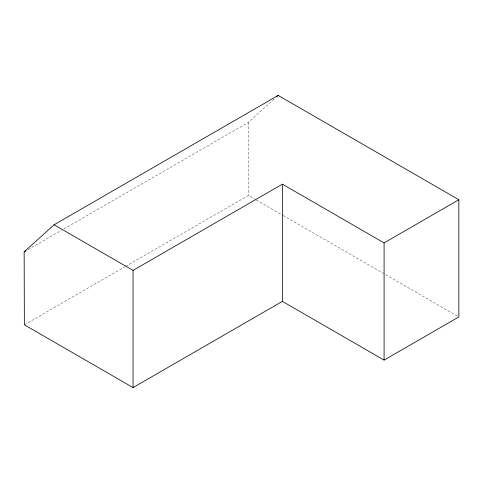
<?xml version="1.0" encoding="UTF-8"?>
<svg xmlns="http://www.w3.org/2000/svg" width="483" height="483" viewBox="0 0 483 483"><rect width="100%" height="100%" fill="white"/><g stroke="black" fill="none" stroke-linecap="round" stroke-linejoin="round"><path stroke-width="0.36" stroke-dasharray="2.42 1.81" d="M64.004 228.851L248.232 122.483L274.29 98.924M28.068 249.596L61.389 230.355M24.361 324.824L124.97 266.743M125.622 266.362L248.443 195.452L255.628 199.606M256.286 199.98L282.422 215.068M283.074 215.448L458.85 316.933M248.232 122.483L248.443 195.452"/><path stroke-width="0.72" d="M24.15 251.854L54.084 224.788L278.166 95.417L458.85 199.733L458.85 316.933L384.088 360.095L282.386 301.374L133.06 387.583L24.361 324.824L24.15 251.854L26.112 250.725M276.505 96.92L278.166 95.417M54.084 224.788L133.06 270.383L282.386 184.174L384.088 242.895L458.85 199.733M384.088 242.895L384.088 360.095M282.386 184.174L282.386 301.374M133.06 270.383L133.06 387.583"/></g></svg>
